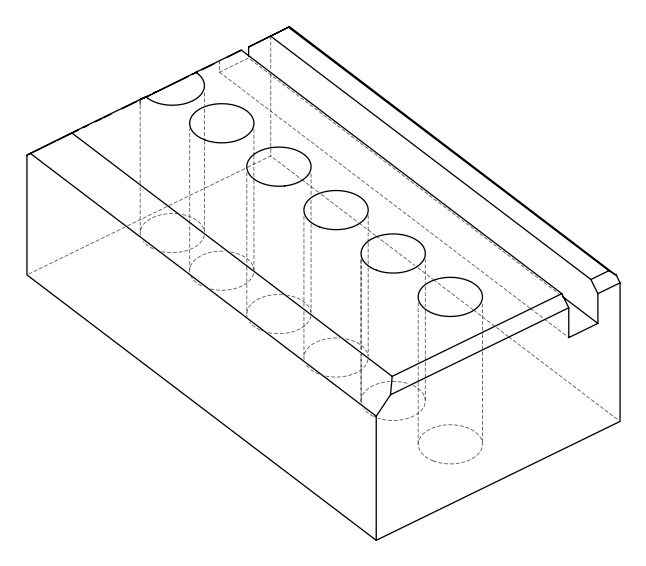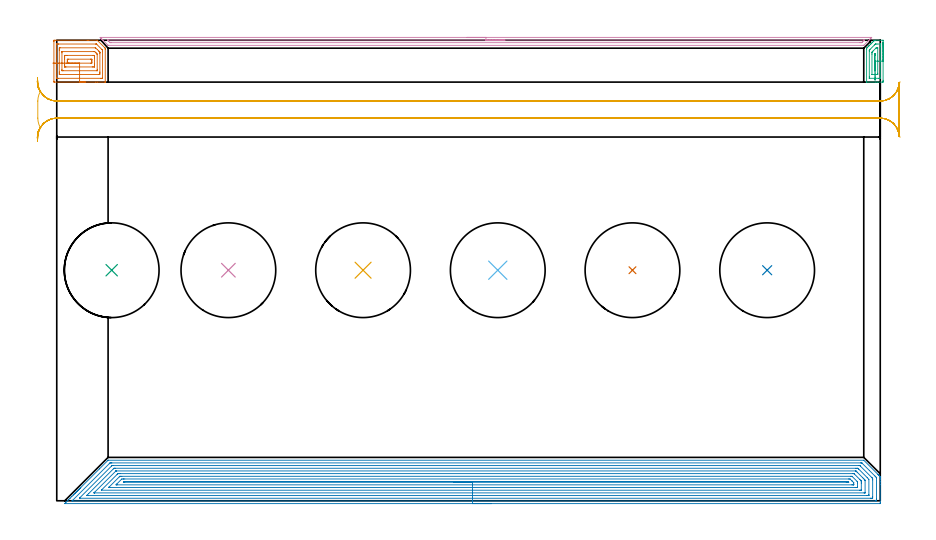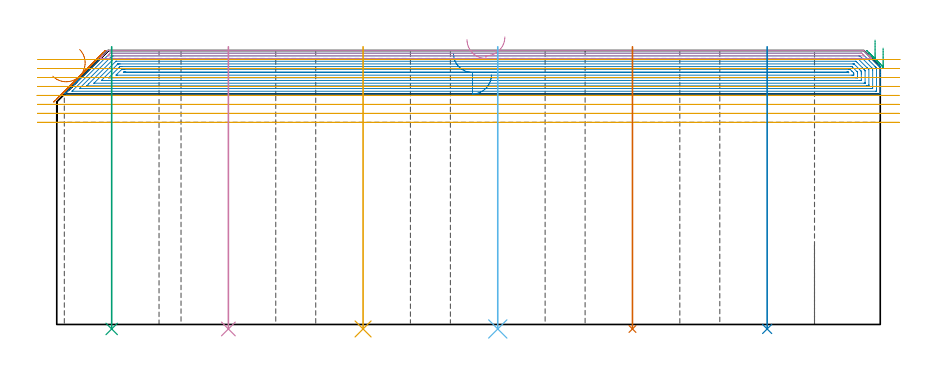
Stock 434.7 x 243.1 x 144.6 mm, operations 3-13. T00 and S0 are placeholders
(PLAN: 13 operations, 2 tool changes, 77.5 min)
(1 AREA_MILL | FG_CHAMFER_SURFACE | UGT0205_001 | 12.89 min | 71280 mm3)
(2 AREA_MILL_1 | FG_CHAMFER_SURFACE_1 | UGT0205_001 | 5.71 min | 7133 mm3)
(3 AREA_MILL_2 | FG_CHAMFER_SURFACE_2 | UGT0205_001 | 2.08 min | 11210 mm3)
(4 AREA_MILL_3 | FG_CHAMFER_SURFACE_3 | UGT0205_001 | 30.27 min | 108658 mm3)
(5 AREA_MILL_4 | FG_CHAMFER_SURFACE_4 | UGT0205_001 | 0.83 min | 1029 mm3)
(6 AREA_MILL_5 | FG_CHAMFER_SURFACE_5 | UGT0205_001 | 6.62 min | 3488 mm3)
(7 MILL_RECTANGULAR_SLOT | SLOT_RECTANGULAR | UGT0201_094 | Follow Part, ap 5, ae 75% | 15.49 min | 471268 mm3)
(8 INDEXABLE_INSERT_DRILL_THROUGH_HOLE_FROM_SOLID | STEP1HOLE | NXT0302_038 | 0.6 min | 283893 mm3)
(9 INDEXABLE_INSERT_DRILL_THROUGH_HOLE_FROM_SOLID_1 | STEP1HOLE_1 | NXT0302_038 | 0.6 min | 283741 mm3)
(10 INDEXABLE_INSERT_DRILL_THROUGH_HOLE_FROM_SOLID_2 | STEP1HOLE_2 | NXT0302_038 | 0.6 min | 283816 mm3)
(11 INDEXABLE_INSERT_DRILL_THROUGH_HOLE_FROM_SOLID_3 | STEP1HOLE_3 | NXT0302_038 | 0.6 min | 277382 mm3)
(12 INDEXABLE_INSERT_DRILL_THROUGH_HOLE_FROM_SOLID_4 | STEP1HOLE_4 | NXT0302_038 | 0.6 min | 283729 mm3)
(13 INDEXABLE_INSERT_DRILL_THROUGH_HOLE_FROM_SOLID_5 | STEP1HOLE_5 | NXT0302_038 | 0.6 min | 283815 mm3)
(TOOL UGT0205_001 | Chamfer Mill 20 x 3 x 45 deg. | D20 FL50 Z2)
(TOOL UGT0201_094 | End mill 20 mm | D20 FL38 Z4)
(TOOL NXT0302_038 | Index. Insert Drill 50mm [880-D5000L50-04] | D50 PA176 FL200 Z2)
(OP 3 AREA_MILL_2)
G17 G21 G94 G90
T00 M6
G54
G17 G0 G90 X12.05 Y221. S1061 M3
G43 Z154.6 H0
Z145.188
G94 G1 X12.639 Z144.544 F250.
X13.17 Z143.852
X13.639 Z143.116
X14.042 Z142.343
X14.376 Z141.537
X14.638 Z140.705
X14.827 Z139.853
X14.941 Z138.988
X14.979 Z138.116
X14.941 Z137.245
X14.827 Z136.38
X14.638 Z135.528
X14.376 Z134.696
X14.042 Z133.89
X13.639 Z133.116
X13.17 Z132.381
X12.639 Z131.689
X12.05 Z131.045
X-1.118 Z117.878
X-1.319 Y221.002 Z117.677
X-1.491 Y221.01 Z117.505
X-1.499 Y221.18 Z117.499
X-1.5 Y221.463 Z117.5
Y242.355
X-1.498 Y242.637 Z117.502
X-1.491 Y243.095 Z117.505
X-1.359 Y243.098 Z117.636
X-0.893 Y243.1 Z118.103
X16.067 Z135.06
X16.915 Z135.915
X21.379 Y243.099 Z140.378
X21.398 Y243.091 Z140.398
X21.421 Y243.079 Z140.421
X25.449 Y239.051 Z144.449
X25.598 Y238.895 Z144.588
X25.6 Y238.226 Z144.6
Y221.022
X25.596 Y221.007 Z144.594
X25.593 Y221.003 Z144.591
X25.54 Y221. Z144.539
X21.378 Z140.378
X20.53 Z139.523
X12.05 Z131.045
X12.048 Y221.463 Z131.048
X12.05 Y223. Z131.05
X0.663 Y223.001 Z119.663
X0. Y223.008 Z119.
X-0.07 Y223.01 Z118.93
X-0.079 Y223.143 Z118.921
X-0.083 Y223.227 Z118.917
X-0.085 Y223.311 Z118.915
Y240.873
Y240.956
X-0.081 Y241.042 Z118.919
X-0.079 Y241.089 Z118.921
X-0.057 Y241.092 Z118.943
X0. Y241.095 Z119.
X0.663 Y241.1 Z119.663
X0.893 Z119.893
X20.53 Y241.099 Z139.53
X20.76 Y241.095 Z139.76
X20.912 Y241.09 Z139.912
X20.955 Y241.084 Z139.955
X20.975 Y241.068 Z139.975
X21.016 Y241.031 Z140.016
X21.178 Y240.873 Z140.178
X23.823 Y238.226 Z142.823
X24.1 Y237.943 Z143.1
X24.17 Y237.869 Z143.17
X24.179 Y237.597 Z143.179
X24.184 Y237.428 Z143.184
X24.185 Y237.344 Z143.185
X24.186 Y237.259 Z143.186
X24.185 Y223.227 Z143.185
Y223.144
X24.181 Y223.058 Z143.181
X24.179 Y223.011 Z143.179
X24.157 Y223.008 Z143.157
X24.1 Y223.005 Z143.1
X23.437 Y223. Z142.437
X23.207 Z142.207
X12.05 Z131.05
Y225.
X1.777 Z120.777
X1.352 Y225.01 Z120.352
X1.335 Y225.145 Z120.335
X1.332 Y225.44 Z120.332
X1.329 Y225.874 Z120.329
Y226.325
Y237.794
X1.331 Y238.226 Z120.331
X1.335 Y238.671 Z120.335
X1.35 Y239.09 Z120.35
X1.793 Y239.1 Z120.793
X20.309 Y239.099 Z139.309
X20.419 Y239.097 Z139.419
X20.474 Y239.093 Z139.474
X20.5 Y239.089 Z139.5
X20.53 Y239.063 Z139.53
X21.375 Y238.226 Z140.375
X22.257 Y237.344 Z141.257
X22.315 Y237.285 Z141.315
X22.725 Y236.864 Z141.725
X22.765 Y236.808 Z141.765
X22.767 Y236.732 Z141.767
X22.77 Y236.612 Z141.77
X22.771 Y236.461 Z141.771
X22.772 Y236.01 Z141.772
X22.771 Y226.306 Z141.771
X22.769 Y225.874 Z141.769
X22.765 Y225.429 Z141.765
X22.75 Y225.01 Z141.75
X22.307 Y225. Z141.307
X12.05 Z131.05
Y227.
X3.324 Z122.324
X2.841 Y227.003 Z121.841
X2.791 Y227.005 Z121.791
X2.759 Y227.009 Z121.759
X2.75 Y227.036 Z121.75
X2.746 Y227.214 Z121.746
X2.743 Y227.574 Z121.743
Y236.461
X2.745 Y236.87 Z121.745
X2.748 Y237.074 Z121.748
X2.75 Y237.09 Z121.75
X2.776 Y237.094 Z121.776
X2.832 Y237.098 Z121.832
X2.924 Y237.1 Z121.924
X19.637 Y237.099 Z138.637
X19.886 Y237.097 Z138.886
X20.043 Y237.09 Z139.043
X20.363 Y236.782 Z139.363
X20.53 Y236.62 Z139.53
X20.69 Y236.461 Z139.69
X20.847 Y236.303 Z139.847
X21.148 Y235.997 Z140.148
X21.339 Y235.8 Z140.339
X21.35 Y235.744 Z140.35
X21.356 Y235.645 Z140.356
X21.357 Y235.579 Z140.357
Y227.639
X21.355 Y227.23 Z140.355
X21.352 Y227.026 Z140.352
X21.35 Y227.01 Z140.35
X21.324 Y227.006 Z140.324
X21.268 Y227.002 Z140.268
X21.176 Y227. Z140.176
X12.05 Z131.05
Y229.
X4.871 Z123.871
X4.463 Y229.002 Z123.463
X4.327 Y229.005 Z123.327
X4.219 Y229.01 Z123.219
X4.164 Y229.023 Z123.164
X4.162 Y229.101 Z123.162
X4.158 Y229.403 Z123.158
X4.157 Y229.706 Z123.157
Y230.285
Y233.235
Y234.117
X4.158 Y234.697 Z123.158
X4.161 Y234.995 Z123.161
X4.164 Y235.09 Z123.164
X4.259 Y235.094 Z123.259
X4.463 Y235.097 Z123.463
X4.948 Y235.1 Z123.948
X5.356 Z124.356
X19.229 Z138.229
X19.433 Y235.098 Z138.433
X19.535 Y235.094 Z138.535
X19.584 Y235.09 Z138.584
X19.637 Y235.054 Z138.637
X19.819 Y234.874 Z138.819
X19.909 Y234.781 Z138.909
X19.936 Y234.736 Z138.936
X19.938 Y234.697 Z138.938
X19.942 Y234.396 Z138.942
X19.943 Y233.814 Z138.943
Y233.512
Y230.865
Y229.983
X19.942 Y229.403 Z138.942
X19.939 Y229.105 Z138.939
X19.936 Y229.01 Z138.936
X19.841 Y229.006 Z138.841
X19.637 Y229.003 Z138.637
X19.152 Y229. Z138.152
X18.744 Z137.744
X12.05 Z131.05
Y231.
X6.248 Z125.248
X6.078 Y231.002 Z125.078
X5.739 Y231.01 Z124.739
X5.577 Y231.023 Z124.577
X5.574 Y231.073 Z124.574
X5.572 Y231.168 Z124.572
X5.571 Y231.837 Z124.571
Y232.05
X5.572 Y232.718 Z124.572
X5.574 Y232.932 Z124.574
X5.578 Y233.09 Z124.578
X5.909 Y233.097 Z124.909
X6.079 Y233.1 Z125.079
X17.852 Z136.852
X18.022 Y233.098 Z137.022
X18.361 Y233.09 Z137.361
X18.523 Y233.077 Z137.523
X18.525 Y233.027 Z137.525
X18.528 Y232.932 Z137.528
X18.529 Y232.263 Z137.529
Y232.05
X18.528 Y231.381 Z137.528
X18.526 Y231.168 Z137.526
X18.522 Y231.01 Z137.522
X18.191 Y231.003 Z137.191
X18.021 Y231. Z137.021
X12.05 Z131.05
X11.407 Z130.461
X10.715 Z129.93
X9.979 Z129.461
X9.205 Z129.058
X8.399 Z128.724
X7.567 Z128.462
X6.715 Z128.273
X5.851 Z128.159
X4.979 Z128.121
X4.107 Z128.159
X3.242 Z128.273
X2.391 Z128.462
X1.559 Z128.724
X0.753 Z129.058
X-0.021 Z129.461
X-0.757 Z129.93
X-1.449 Z130.461
X-2.092 Z131.05
G0 Z154.6
M5
M2
(OP 4 AREA_MILL_3)
G17 G21 G94 G90
T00 M6
G54
G17 G0 G90 X229.45 Y-1.5 S1061 M3
G43 Z154.6 H0
Z131.7
G94 G1 X229.412 Z130.828 F250.
X229.298 Z129.964
X229.109 Z129.112
X228.847 Z128.28
X228.513 Z127.474
X228.11 Z126.7
X227.642 Z125.964
X227.11 Z125.272
X226.521 Z124.629
X225.878 Z124.04
X225.186 Z123.509
X224.45 Z123.04
X223.676 Z122.637
X222.87 Z122.303
X222.038 Z122.041
X221.186 Z121.852
X220.322 Z121.738
X219.45 Z121.7
X4.213 Y-1.499
X4.384 Y-1.318 Z121.881
X4.831 Y-0.868 Z122.33
X5.522 Y-0.178 Z123.022
X6.172 Y0.472 Z123.672
X7.066 Y1.367 Z124.566
X7.961 Y2.261 Z125.46
X8.75 Y3.051 Z126.249
X8.855 Y3.157 Z126.353
X9.186 Y3.486 Z126.686
X9.407 Y3.707 Z126.907
X9.631 Y3.932 Z127.13
X9.749 Y4.051 Z127.247
X9.924 Y4.225 Z127.423
X10.196 Y4.497 Z127.695
X10.363 Y4.666 Z127.86
X10.528 Y4.829 Z128.027
X10.643 Y4.944 Z128.142
X10.804 Y5.106 Z128.301
X10.962 Y5.263 Z128.461
X11.09 Y5.391 Z128.589
X11.244 Y5.546 Z128.742
X11.396 Y5.697 Z128.894
X11.537 Y5.839 Z129.036
X11.685 Y5.987 Z129.182
X11.829 Y6.13 Z129.328
X11.985 Y6.286 Z129.483
X12.125 Y6.427 Z129.623
X12.263 Y6.564 Z129.762
X12.432 Y6.733 Z129.931
X12.566 Y6.867 Z130.064
X12.697 Y6.998 Z130.196
X22.52 Y16.82 Z140.019
X27.099 Y21.399 Z144.597
X27.101 Y21.401
X27.179 Y21.4 Z144.599
X426.001 Y21.399
X433.489 Y13.913 Z137.109
X433.622 Y13.779 Z136.976
X433.791 Y13.61 Z136.807
X433.929 Y13.473 Z136.669
X434.069 Y13.332 Z136.529
X434.225 Y13.176 Z136.374
X434.37 Y13.032 Z136.228
X434.517 Y12.884 Z136.082
X434.67 Y12.731 Z135.928
X434.69 Y12.699 Z135.896
X434.7 Y12.671 Z135.87
Y12.632 Z135.831
Y11.994 Z135.194
Y11.271 Z134.466
Y10.029 Z133.226
Y8.629 Z131.825
Y-1.059 Z122.139
X434.698 Y-1.321 Z121.877
X434.69 Y-1.492 Z121.706
X434.517 Y-1.499 Z121.699
X219.45 Y-1.5 Z121.7
Y-0.086 Z123.114
X8.408 Y-0.085 Z123.115
X8.312 Y-0.084 Z123.116
X8.135 Y-0.079 Z123.121
X8.087 Y-0.072 Z123.128
X8.099 Y-0.059 Z123.141
X8.189 Y0.037 Z123.237
X8.286 Y0.135 Z123.335
X8.408 Y0.258 Z123.458
X27.712 Y19.561 Z142.761
X28.081 Y19.926 Z143.126
X28.136 Y19.974 Z143.174
X28.181 Y19.979 Z143.179
X28.975 Y19.985 Z143.185
X29.069
X424.327
X424.727 Y19.981 Z143.181
X424.925 Y19.979 Z143.179
X424.974 Y19.965 Z143.165
X425.031 Y19.912 Z143.112
X425.127 Y19.822 Z143.022
X428.97 Y15.981 Z139.181
X431.918 Y13.032 Z136.232
X432.281 Y12.669 Z135.869
X432.538 Y12.407 Z135.607
X432.662 Y12.276 Z135.476
X432.69 Y12.245 Z135.445
X432.694 Y12.21 Z135.41
X432.697 Y12.152 Z135.352
X432.7 Y11.739 Z134.939
Y1.171 Z124.371
X432.697 Y0.703 Z123.903
X432.691 Y0.299 Z123.499
X432.671 Y-0.079 Z123.121
X432.281 Y-0.084 Z123.116
X432.186 Y-0.085 Z123.115
X219.45 Y-0.086 Z123.114
Y1.328 Z124.528
X12.243 Y1.329 Z124.529
X12.024 Y1.331 Z124.531
X11.985 Y1.333 Z124.533
X11.948 Y1.337 Z124.537
X11.966 Y1.361 Z124.561
X11.985 Y1.385 Z124.585
X28.975 Y18.376 Z141.576
X29.149 Y18.538 Z141.738
X29.179 Y18.565 Z141.765
X29.214 Y18.567 Z141.767
X29.293 Y18.57 Z141.77
X29.611 Y18.571 Z141.771
X29.87
X423.338
X423.597 Y18.57 Z141.77
X423.769 Y18.568 Z141.768
X423.903 Y18.565 Z141.765
X423.968 Y18.521 Z141.721
X424.183 Y18.317 Z141.517
X424.233 Y18.268 Z141.468
X430.348 Y12.152 Z135.352
X430.492 Y12.006 Z135.206
X430.669 Y11.82 Z135.02
X430.69 Y11.475 Z134.675
X430.696 Y11.271 Z134.471
X430.7 Y11.067 Z134.267
Y2.26 Z125.46
X430.696 Y1.583 Z124.783
X430.692 Y1.387 Z124.587
X430.678 Y1.335 Z124.535
X430.621 Y1.333 Z124.533
X430.492 Y1.331 Z124.531
X429.857 Y1.329 Z124.529
X429.598 Y1.328 Z124.528
X219.45
Y2.743 Z125.943
X16.456 Y2.744 Z125.944
X16.17 Y2.745 Z125.945
X15.947 Y2.75 Z125.95
X15.822 Y2.762 Z125.962
X15.911 Y2.858 Z126.058
X15.982 Y2.931 Z126.131
X16.868 Y3.819 Z127.019
X29.87 Y16.82 Z140.02
X30.185 Y17.125 Z140.325
X30.233 Y17.15 Z140.35
X30.306 Y17.153 Z140.353
X30.458 Y17.156 Z140.356
X30.764 Y17.157 Z140.357
X31.047
X421.833
X422.444 Y17.156 Z140.356
X422.731 Y17.154 Z140.354
X422.875 Y17.15 Z140.35
X423.17 Y16.873 Z140.073
X423.338 Y16.712 Z139.912
X427.81 Y12.24 Z135.44
X427.894 Y12.152 Z135.352
X428.699 Y11.276 Z134.476
X428.7 Y3.349 Z126.549
X428.697 Y2.906 Z126.106
X428.693 Y2.797 Z125.997
X428.689 Y2.75 Z125.95
X428.624 Y2.747 Z125.947
X428.419 Y2.744 Z125.944
X427.81 Y2.743 Z125.943
X427.527
X219.45
Y4.157 Z127.357
X19.963
X19.824 Y4.159 Z127.359
X19.732 Y4.161 Z127.361
X19.674 Y4.164 Z127.364
X19.68 Y4.172 Z127.372
X19.727 Y4.225 Z127.425
X19.877 Y4.379 Z127.579
X20.033 Y4.535 Z127.735
X30.97 Y15.472 Z138.672
X31.176 Y15.675 Z138.875
X31.231 Y15.724 Z138.924
X31.242 Y15.733 Z138.933
X31.288 Y15.736 Z138.936
X31.38 Y15.74 Z138.94
X31.519 Y15.743 Z138.943
X31.589
X421.55
X421.847 Y15.736 Z138.936
X421.874 Y15.716 Z138.916
X421.921 Y15.675 Z138.875
X422.444 Y15.157 Z138.357
X425.449 Y12.152 Z135.352
X426.021 Y11.575 Z134.775
X426.311 Y11.271 Z134.471
X426.561 Y10.997 Z134.197
X426.69 Y10.851 Z134.051
X426.694 Y10.769 Z133.969
X426.699 Y10.604 Z133.804
Y4.438 Z127.638
X426.696 Y4.225 Z127.425
X426.694 Y4.184 Z127.384
X426.691 Y4.169 Z127.369
X426.577 Y4.164 Z127.364
X426.299 Y4.159 Z127.359
X426.16 Y4.157 Z127.357
X219.45
Y5.571 Z128.771
X23.69 Y5.572 Z128.772
X23.61 Y5.573 Z128.773
X23.575 Y5.575 Z128.775
X23.542 Y5.578 Z128.778
X23.562 Y5.606 Z128.806
X23.58 Y5.629 Z128.829
X23.61 Y5.662 Z128.862
X31.861 Y13.913 Z137.113
X32.208 Y14.252 Z137.452
X32.261 Y14.301 Z137.501
X32.293 Y14.322 Z137.522
X32.342 Y14.324 Z137.524
X32.552 Y14.326 Z137.526
X33.025 Y14.328 Z137.528
X33.447 Y14.329 Z137.529
X420.234
X420.656 Y14.327 Z137.527
X420.796 Y14.324 Z137.524
X420.816 Y14.322 Z137.522
X420.834 Y14.309 Z137.509
X420.874 Y14.274 Z137.474
X420.949 Y14.202 Z137.402
X423.881 Y11.271 Z134.471
X424.233 Y10.918 Z134.118
X424.494 Y10.65 Z133.85
X424.62 Y10.517 Z133.717
X424.679 Y10.452 Z133.652
X424.69 Y10.39 Z133.59
X424.698 Y9.932 Z133.132
X424.699 Y9.51 Z132.71
X424.7 Y9.049 Z132.249
X424.699 Y5.757 Z128.957
X424.697 Y5.642 Z128.842
X424.693 Y5.585 Z128.785
X424.689 Y5.577 Z128.777
X424.682 Y5.575 Z128.775
X424.653 Y5.573 Z128.773
X424.233 Y5.571 Z128.771
X423.761
X219.45
Y6.985 Z130.185
X27.961 Y6.986 Z130.186
X27.471 Y6.992 Z130.192
X27.402 Y6.994 Z130.194
X27.439 Y7.035 Z130.235
X27.508 Y7.108 Z130.308
X27.591 Y7.193 Z130.393
X27.67 Y7.273 Z130.473
X32.995 Y12.597 Z135.797
X33.146 Y12.746 Z135.946
X33.27 Y12.865 Z136.065
X33.309 Y12.9 Z136.1
X33.351 Y12.908 Z136.108
X33.447 Y12.911 Z136.111
X33.568 Y12.913 Z136.113
X34.341 Y12.915 Z136.115
X418.987 Y12.914 Z136.114
X419.761 Y12.909 Z136.109
X419.781 Y12.908 Z136.108
X419.806 Y12.888 Z136.088
X419.859 Y12.84 Z136.04
X419.96 Y12.741 Z135.941
X422.444 Y10.258 Z133.458
X422.628 Y10.066 Z133.266
X422.672 Y10.018 Z133.218
X422.69 Y9.989 Z133.189
X422.693 Y9.929 Z133.129
X422.697 Y9.762 Z132.962
X422.699 Y9.51 Z132.71
X422.7 Y9.258 Z132.458
X422.699 Y7.497 Z130.697
X422.695 Y7.244 Z130.444
X422.69 Y7.077 Z130.277
X422.677 Y6.992 Z130.192
X422.637 Y6.99 Z130.19
X422.444 Y6.987 Z130.187
X422.324 Y6.986 Z130.186
X421.55 Y6.985 Z130.185
X219.45
Y8.4 Z131.6
X31.891
X31.658 Y8.401 Z131.601
X31.425 Y8.404 Z131.604
X31.287 Y8.406 Z131.606
X31.395 Y8.536 Z131.736
X31.48 Y8.629 Z131.829
X31.567 Y8.719 Z131.919
X31.658 Y8.811 Z132.011
X34.119 Y11.271 Z134.471
X34.23 Y11.38 Z134.58
X34.341 Y11.487 Z134.687
X35.005 Y11.497 Z134.697
X35.235 Y11.499 Z134.699
X35.897 Y11.5 Z134.7
X417.973
X418.639 Y11.496 Z134.696
X418.746 Y11.493 Z134.693
X418.867 Y11.382 Z134.582
X418.981 Y11.271 Z134.471
X419.761 Y10.492 Z133.692
X419.863 Y10.39 Z133.59
X420.656 Y9.592 Z132.792
X420.69 Y9.551 Z132.751
X420.695 Y9.51 Z132.71
X420.699 Y9.467 Z132.667
X420.7 Y8.629 Z131.829
Y8.585 Z131.785
X420.699 Y8.542 Z131.742
X420.694 Y8.455 Z131.655
X420.689 Y8.405 Z131.605
X420.683 Y8.404 Z131.604
X420.656 Y8.402 Z131.602
X419.994 Y8.4 Z131.6
X419.761
X219.45
Y9.814 Z133.014
X35.82
X35.388 Y9.816 Z133.016
X35.235 Y9.818 Z133.018
X35.154 Y9.821 Z133.021
X35.188 Y9.883 Z133.083
X35.199 Y9.898 Z133.098
X35.235 Y9.937 Z133.137
X35.384 Y10.076 Z133.276
X35.549 Y10.081 Z133.281
X35.821 Y10.084 Z133.284
X36.129 Y10.086 Z133.286
X36.438
X417.079
X417.389 Y10.085 Z133.285
X417.664 Y10.081 Z133.281
X417.708 Y10.079 Z133.279
X417.733 Y10.059 Z133.259
X417.797 Y10.001 Z133.201
X417.973 Y9.828 Z133.028
X417.974 Y9.82 Z133.02
X417.973
X417.663 Y9.815 Z133.015
X416.77 Y9.814 Z133.014
X219.45
X218.578 Z133.052
X217.714 Z133.166
X216.862 Z133.355
X216.03 Z133.617
X215.224 Z133.951
X214.45 Z134.354
X213.714 Z134.822
X213.022 Z135.353
X212.379 Z135.943
X211.79 Z136.586
X211.258 Z137.278
X210.79 Z138.014
X210.387 Z138.788
X210.053 Z139.594
X209.791 Z140.426
X209.602 Z141.277
X209.488 Z142.142
X209.45 Z143.014
G0 Z154.6
M5
M2
(OP 5 AREA_MILL_4)
G17 G21 G94 G90
T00 M6
G54
G17 G0 G90 X436.2 Y242.05 S1061 M3
G43 Z154.6 H0
Z145.9
G94 G1 Y242.012 Z145.028 F250.
Y241.898 Z144.163
Y241.709 Z143.312
Y241.447 Z142.48
Y241.113 Z141.674
Y240.71 Z140.9
Y240.242 Z140.164
Y239.71 Z139.472
Y239.121 Z138.829
Y238.478 Z138.24
Y237.786 Z137.708
Y237.05 Z137.24
Y236.276 Z136.837
Y235.47 Z136.503
Y234.638 Z136.241
Y233.786 Z136.052
Y232.922 Z135.938
Y232.05 Z135.9
Y221.943
X436.199 Y221.463 Z135.901
X436.193 Y221.067 Z135.903
X436.191 Y221.008 Z135.905
X435.8 Y221. Z136.295
X433.167 Z138.927
X432.332 Z139.767
X427.537 Y221.001 Z144.562
X427.505 Y221.01 Z144.594
X427.5 Y221.022 Z144.6
Y238.226
X427.502 Y238.895 Z144.588
X427.689 Y239.089 Z144.411
X427.708 Y239.108 Z144.392
X427.9 Y239.301 Z144.198
X428.001 Y239.402 Z144.097
X428.339 Y239.74 Z143.758
X428.465 Y239.865 Z143.635
X428.59 Y239.99 Z143.51
X428.778 Y240.179 Z143.32
X428.883 Y240.284 Z143.214
X429.472 Y240.873 Z142.627
X429.656 Y241.057 Z142.442
X429.765 Y241.167 Z142.332
X430.355 Y241.755 Z141.745
X430.533 Y241.935 Z141.564
X430.647 Y242.049 Z141.45
X431.237 Y242.637 Z140.863
X431.411 Y242.812 Z140.686
X431.532 Y242.931 Z140.565
X431.704 Y243.093 Z140.392
X431.85 Y243.096 Z140.247
X432.102 Y243.1 Z139.996
X436.193 Z135.907
X436.195 Y243.078 Z135.905
X436.2 Y242.877 Z135.9
Y232.05
X434.786 Z137.314
X434.785 Y223.365 Z137.315
X434.784 Y223.227 Z137.316
X434.781 Y223.042 Z137.319
X434.779 Y223.024 Z137.321
X434.766 Y223.01 Z137.334
X434.647 Y223.005 Z137.453
X434.497 Y223.002 Z137.603
X434.27 Y223. Z137.83
X434.044 Z138.056
X429.003 Y223.001 Z143.097
X428.948 Y223.005 Z143.152
X428.93 Y223.009 Z143.17
X428.921 Y223.015 Z143.179
X428.919 Y223.036 Z143.181
X428.916 Y223.089 Z143.184
X428.915 Y223.227 Z143.185
X428.914 Y223.972 Z143.186
Y237.344
X428.917 Y237.716 Z143.183
X428.919 Y237.809 Z143.181
X428.921 Y237.851 Z143.179
X428.94 Y237.879 Z143.16
X429.029 Y237.973 Z143.071
X429.276 Y238.226 Z142.824
X431.666 Y240.616 Z140.434
X431.925 Y240.873 Z140.175
X432.112 Y241.05 Z139.988
X432.177 Y241.09 Z139.923
X432.289 Y241.092 Z139.811
X432.941 Y241.099 Z139.159
X434.697 Z137.403
X434.752 Y241.095 Z137.348
X434.77 Y241.09 Z137.33
X434.779 Y241.085 Z137.321
X434.781 Y241.063 Z137.319
X434.784 Y241.011 Z137.316
X434.785 Y240.873 Z137.315
X434.786 Y240.127 Z137.314
Y232.05
X433.372 Z138.728
X433.371 Y225.668 Z138.729
X433.37 Y225.462 Z138.73
X433.366 Y225.051 Z138.734
X433.364 Y225.008 Z138.736
X433.356 Y225.005 Z138.744
X433.33 Y225.002 Z138.77
X433.275 Y225. Z138.825
X433.167 Z138.933
X430.525 Z141.575
X430.335 Y225.015 Z141.765
X430.33 Y225.067 Z141.77
X430.329 Y225.085 Z141.771
Y235.785
X430.332 Y236.461 Z141.768
X430.335 Y236.661 Z141.765
X430.35 Y236.839 Z141.75
X430.533 Y237.03 Z141.567
X430.688 Y237.188 Z141.412
X430.843 Y237.344 Z141.257
X432.289 Y238.789 Z139.811
X432.451 Y238.946 Z139.649
X432.554 Y239.043 Z139.546
X432.625 Y239.09 Z139.475
X433.175 Y239.1 Z138.925
X433.365 Y239.084 Z138.735
X433.37 Y239.033 Z138.73
X433.371 Y239.015 Z138.729
X433.372 Y232.05 Z138.728
X431.957 Z140.143
Y227.639
X431.955 Y227.423 Z140.145
X431.951 Y227.096 Z140.149
X431.942 Y227.01 Z140.158
X431.85 Y227.009 Z140.25
X431.758 Y227.01 Z140.342
X431.75 Y227.091 Z140.35
X431.746 Y227.302 Z140.354
X431.744 Y227.639 Z140.356
X431.743 Y227.972 Z140.357
Y235.579
X431.745 Y235.702 Z140.355
X431.747 Y235.755 Z140.353
X431.749 Y235.777 Z140.351
X431.785 Y235.824 Z140.315
X431.911 Y235.959 Z140.189
X431.928 Y235.974 Z140.172
X431.946 Y235.987 Z140.154
X431.951 Y235.97 Z140.149
X431.954 Y235.916 Z140.146
X431.957 Y235.579 Z140.143
Y235.363
Y235.03
Y232.05
Y231.178 Z140.181
Y230.314 Z140.295
Y229.462 Z140.483
Y228.63 Z140.746
Y227.824 Z141.08
Y227.05 Z141.482
Y226.314 Z141.951
Y225.622 Z142.482
Y224.979 Z143.072
Y224.39 Z143.715
Y223.858 Z144.407
Y223.39 Z145.143
Y222.987 Z145.916
Y222.653 Z146.722
Y222.391 Z147.554
Y222.202 Z148.406
Y222.088 Z149.271
Y222.05 Z150.143
G0 Z154.6
M5
M2
(OP 6 AREA_MILL_5)
G17 G21 G94 G90
T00 M6
G54
G17 G0 G90 X216.55 Y244.6 S1061 M3
G43 Z154.6 H0
Z150.4
G94 G1 X216.588 Z149.528 F250.
X216.702 Z148.664
X216.891 Z147.812
X217.153 Z146.98
X217.487 Z146.174
X217.89 Z145.4
X218.359 Z144.664
X218.89 Z143.972
X219.479 Z143.329
X220.122 Z142.74
X220.814 Z142.208
X221.55 Z141.74
X222.324 Z141.337
X223.13 Z141.003
X223.962 Z140.741
X224.814 Z140.552
X225.678 Z140.438
X226.55 Z140.4
X430.164 Y244.599 Z140.399
X430.183 Y244.594 Z140.404
X430.164 Y244.568 Z140.43
X429.963 Y244.363 Z140.636
X429.903 Y244.303 Z140.697
X429.414 Y243.811 Z141.184
X429.264 Y243.663 Z141.335
X429.121 Y243.52 Z141.478
X428.976 Y243.374 Z141.621
X428.837 Y243.235 Z141.762
X428.674 Y243.073 Z141.925
X428.539 Y242.937 Z142.059
X428.409 Y242.808 Z142.19
X426.003 Y240.404 Z144.595
X425.998 Y240.402 Z144.597
X425.991 Y240.4 Z144.6
X27.109
X27.102 Y240.402 Z144.597
X27.097 Y240.404 Z144.595
X24.561 Y242.937 Z142.059
X24.426 Y243.073 Z141.925
X24.264 Y243.235 Z141.762
X24.124 Y243.374 Z141.621
X23.979 Y243.52 Z141.478
X23.836 Y243.663 Z141.335
X23.686 Y243.811 Z141.184
X23.532 Y243.967 Z141.031
X23.408 Y244.09 Z140.907
X23.249 Y244.249 Z140.746
X23.085 Y244.414 Z140.584
X22.979 Y244.519 Z140.476
X22.91 Y244.589 Z140.403
X22.997 Y244.596 Z140.401
X23.04 Y244.599
X226.55 Y244.6 Z140.4
Y243.186 Z141.814
X425.806 Y243.185 Z141.815
X425.991
X426.187 Y243.182 Z141.818
X426.314 Y243.179 Z141.821
X426.256 Y243.115 Z141.885
X426.098 Y242.951 Z142.049
X425.991 Y242.84 Z142.16
X425.376 Y242.226 Z142.774
X425.096 Y241.95 Z143.05
X424.981 Y241.842 Z143.158
X424.947 Y241.821 Z143.179
X424.898 Y241.819 Z143.181
X424.202 Y241.815 Z143.185
X424.009 Y241.814 Z143.186
X28.705 Y241.815 Z143.185
X28.355 Y241.817 Z143.183
X28.18 Y241.82 Z143.18
X28.141 Y241.821 Z143.179
X28.09 Y241.867 Z143.133
X28.004 Y241.948 Z143.052
X27.45 Y242.5 Z142.5
X27.11 Y242.84 Z142.16
X26.822 Y243.132 Z141.868
X26.794 Y243.163 Z141.837
X26.783 Y243.179 Z141.821
X26.791 Y243.18 Z141.82
X26.896 Y243.183 Z141.817
X27.11 Y243.185 Z141.815
X27.302 Y243.186 Z141.814
X226.55
X227.422 Z141.852
X228.287 Z141.966
X229.138 Z142.155
X229.97 Z142.417
X230.776 Z142.751
X231.55 Z143.154
X232.286 Z143.623
X232.978 Z144.154
X233.621 Z144.743
X234.21 Z145.386
X234.742 Z146.078
X235.21 Z146.814
X235.613 Z147.588
X235.947 Z148.394
X236.209 Z149.226
X236.398 Z150.078
X236.512 Z150.943
X236.55 Z151.814
G0 Z154.6
M5
M2
(OP 7 MILL_RECTANGULAR_SLOT)
G17 G21 G94 G90
T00 M6
G54
G17 G0 G90 X445.138 Y221.211 S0 M3
G43 Z154.6 H0
Z139.862
G94 G1 X444.334 Y218.321 F250.
G2 X434.7 Y211. R10. F500.
G1 X0.
G2 X-8.66 Y216. R10.
G3 X-10. Y211. R10.
G1 Y202.
G3 X-8.66 Y197. R10.
G2 X0. Y202. R10.
G1 X434.7
G2 X444.328 Y194.701 R10.
G1 X445.139 Y191.812 F250.
G0 Z154.6
X-10.16 Y194.402
Z135.125
G1 X-8.66 Y197.
G2 X0. Y202. R10. F500.
G1 X434.7
G2 X444.69 Y192.447 R10.
G1 X444.7
Y220.553
X444.69
G2 X434.7 Y211. R10.
G1 X0.
G2 X-8.66 Y216. R10.
G1 X-10.16 Y218.598 F250.
G0 Y194.402 Z130.387
G1 X-8.66 Y197.
G2 X0. Y202. R10. F500.
G1 X434.7
G2 X444.69 Y192.447 R10.
G1 X444.7
Y220.553
X444.69
G2 X434.7 Y211. R10.
G1 X0.
G2 X-8.66 Y216. R10.
G1 X-10.16 Y218.598 F250.
G0 X-10.221 Y194.127 Z125.65
G1 X-8.792 Y196.765
G2 X0. Y202. R10. F500.
G1 X434.7
G2 X444.69 Y192.447 R10.
G1 X444.7
Y220.553
X444.69
G2 X434.7 Y211. R10.
G1 X0.
G2 X-8.786 Y216.224 R10.
G1 X-10.219 Y218.859 F250.
G0 X-10.429 Y191.517 Z120.912
G1 X-9.701 Y194.427
G2 X0. Y202. R10. F500.
G1 X434.7
G2 X444.69 Y192.447 R10.
G1 Y220.553
G2 X434.7 Y211. R10.
G1 X0.
G2 X-9.707 Y218.599 R10.
G1 X-10.428 Y221.511 F250.
G0 X-10.202 Y189.783 Z116.175
G1 X-9.97 Y192.774
G2 X0. Y202. R10. F500.
G1 X434.7
G2 X444.69 Y192.447 R10.
G1 X444.7
Y220.553
X444.69
G2 X434.7 Y211. R10.
G1 X0.
G2 X-9.97 Y220.226 R10.
G1 X-10.202 Y223.217 F250.
G0 Y189.783 Z111.437
G1 X-9.97 Y192.774
G2 X0. Y202. R10. F500.
G1 X434.7
G2 X444.69 Y192.447 R10.
G1 X444.7
Y220.553
X444.69
G2 X434.7 Y211. R10.
G1 X0.
G2 X-9.97 Y220.226 R10.
G1 X-10.202 Y223.217 F250.
G0 Y189.783 Z106.7
G1 X-9.97 Y192.774
G2 X0. Y202. R10. F500.
G1 X434.7
G2 X444.69 Y192.447 R10.
G1 X444.7
Y220.553
X444.69
G2 X434.7 Y211. R10.
G1 X0.
G2 X-9.97 Y220.226 R10.
G1 X-10.202 Y223.217 F250.
G0 Z154.6
M5
M2
(OP 8 INDEXABLE_INSERT_DRILL_THROUGH_HOLE_FROM_SOLID)
G17 G21 G94 G90
T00 M6
G54
G17 G0 G90 X232.8 Y121.7 S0 M3
G43 Z154.6 H1
G94 G81 G98 Z-2.373 F250. R146.6
G80
M5
M2
(OP 9 INDEXABLE_INSERT_DRILL_THROUGH_HOLE_FROM_SOLID_1)
G17 G21 G94 G90
T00 M6
G54
G17 G0 G90 X303.9 Y121.7 S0 M3
G43 Z154.6 H1
G94 G81 G98 Z-2.373 F250. R146.6
G80
M5
M2
(OP 10 INDEXABLE_INSERT_DRILL_THROUGH_HOLE_FROM_SOLID_2)
G17 G21 G94 G90
T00 M6
G54
G17 G0 G90 X375. Y121.7 S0 M3
G43 Z154.6 H1
G94 G81 G98 Z-2.373 F250. R146.6
G80
M5
M2
(OP 11 INDEXABLE_INSERT_DRILL_THROUGH_HOLE_FROM_SOLID_3)
G17 G21 G94 G90
T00 M6
G54
G17 G0 G90 X29. Y121.7 S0 M3
G43 Z154.6 H1
G94 G81 G98 Z-2.373 F250. R146.6
G80
M5
M2
(OP 12 INDEXABLE_INSERT_DRILL_THROUGH_HOLE_FROM_SOLID_4)
G17 G21 G94 G90
T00 M6
G54
G17 G0 G90 X90.6 Y121.7 S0 M3
G43 Z154.6 H1
G94 G81 G98 Z-2.373 F250. R146.6
G80
M5
M2
(OP 13 INDEXABLE_INSERT_DRILL_THROUGH_HOLE_FROM_SOLID_5)
G17 G21 G94 G90
T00 M6
G54
G17 G0 G90 X161.7 Y121.7 S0 M3
G43 Z154.6 H1
G94 G81 G98 Z-2.373 F250. R146.6
G80
M5
M2
